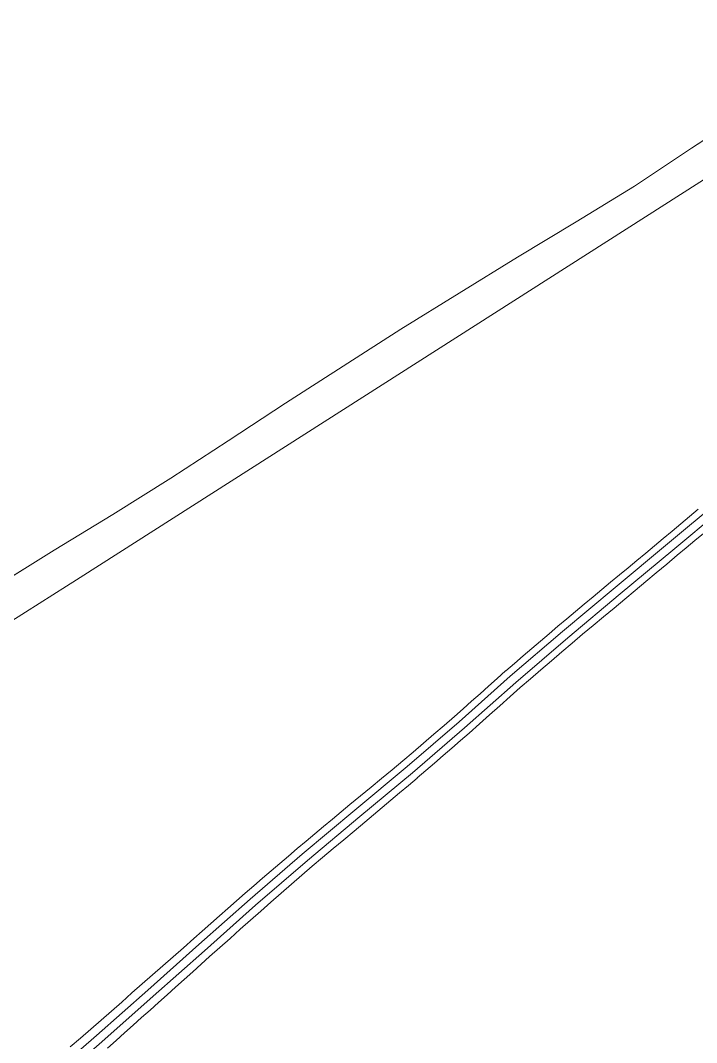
# Model space of a CAD drawing. Header units: metres. Extents: x 150516 to 150824, y 200666 to 200974.
# Drawn here: x 150650.5 to 150699.9, y 200856.4 to 200930.9 of the extents above; entities that cross this region are included whole.
import ezdxf

# ---------------------------------------------------------------- set-up
doc = ezdxf.new("R2010")
doc.units = ezdxf.units.M
doc.layers.add('N-WE-WH-WATERBODEM-G-_', color=7, linetype='Continuous')

# ---------------------------------------------------------------- blocks, each defined once
blk = doc.blocks.new('INVISIBLE')
at = {"color": 0, "linetype": 'Continuous', "lineweight": 9}
for p, q in [((-0.0125, 0), (0.0125, 0)), ((0, -0.0125), (0, 0.0125))]:
    blk.add_line(p, q, dxfattribs=at)

msp = doc.modelspace()

# ---------------------------------------------------------------- linework, layer by layer
at = {"layer": 'N-WE-WH-WATERBODEM-G-_', "color": 96, "linetype": 'Continuous', "lineweight": 9}
for p, q in [((150718.57, 200930.94, 17.55), (150654.866, 200890.301, 17.25)), ((150699.494, 200921.631, 18.292), (150703.693, 200924.346, 18.303)), ((150695.337, 200918.853, 18.246), (150699.494, 200921.631, 18.292)), ((150691.067, 200916.251, 18.22), (150695.337, 200918.853, 18.246)), ((150686.792, 200913.659, 18.215), (150691.067, 200916.251, 18.22)), ((150682.53, 200911.044, 18.202), (150686.792, 200913.659, 18.215)), ((150678.277, 200908.415, 18.183), (150682.53, 200911.044, 18.202)), ((150674.066, 200905.72, 18.163), (150678.277, 200908.415, 18.183)), ((150669.864, 200903.01, 18.138), (150674.066, 200905.72, 18.163)), ((150665.679, 200900.274, 18.109), (150669.864, 200903.01, 18.138)), ((150661.497, 200897.533, 18.081), (150665.679, 200900.274, 18.109)), ((150657.255, 200894.886, 18.088), (150661.497, 200897.533, 18.081)), ((150697.749, 200892.754, 16.91), (150701.588, 200895.957, 16.93)), ((150698.133, 200892.294, 16.91), (150701.973, 200895.496, 16.93)), ((150699.989, 200895.272, 17.337), (150699.35, 200894.738, 17.333)), ((150652.983, 200892.288, 18.116), (150657.255, 200894.886, 18.088)), ((150699.35, 200894.738, 17.333), (150698.71, 200894.204, 17.329)), ((150698.71, 200894.204, 17.329), (150698.071, 200893.669, 17.325)), ((150697.431, 200893.136, 17.322), (150696.789, 200892.603, 17.319)), ((150698.071, 200893.669, 17.325), (150697.431, 200893.136, 17.322)), ((150699.731, 200892.979, 17.329), (150699.091, 200892.446, 17.325)), ((150700.372, 200893.513, 17.333), (150699.731, 200892.979, 17.329)), ((150648.737, 200889.649, 18.128), (150652.983, 200892.288, 18.116)), ((150693.909, 200889.552, 16.88), (150697.749, 200892.754, 16.91)), ((150694.293, 200889.091, 16.88), (150698.133, 200892.294, 16.91)), ((150696.789, 200892.603, 17.319), (150696.148, 200892.071, 17.315)), ((150699.091, 200892.446, 17.325), (150698.451, 200891.912, 17.322)), ((150695.507, 200891.539, 17.312), (150694.866, 200891.006, 17.308)), ((150696.148, 200892.071, 17.315), (150695.507, 200891.539, 17.312)), ((150698.451, 200891.912, 17.322), (150697.684, 200891.27, 17.318)), ((150694.866, 200891.006, 17.308), (150694.225, 200890.474, 17.304)), ((150697.684, 200891.27, 17.318), (150696.917, 200890.629, 17.313)), ((150654.866, 200890.301, 17.25), (150629.397, 200874.155, 17.17)), ((150694.225, 200890.474, 17.304), (150693.584, 200889.941, 17.301)), ((150696.15, 200889.987, 17.308), (150695.383, 200889.345, 17.304)), ((150696.917, 200890.629, 17.313), (150696.15, 200889.987, 17.308)), ((150690.067, 200886.348, 16.86), (150693.909, 200889.552, 16.88)), ((150692.944, 200889.407, 17.297), (150692.305, 200888.872, 17.293)), ((150693.584, 200889.941, 17.301), (150692.944, 200889.407, 17.297)), ((150695.383, 200889.345, 17.304), (150694.617, 200888.703, 17.299)), ((150690.455, 200885.89, 16.86), (150694.293, 200889.091, 16.88)), ((150692.305, 200888.872, 17.293), (150691.665, 200888.338, 17.289)), ((150694.617, 200888.703, 17.299), (150693.848, 200888.064, 17.295)), ((150691.025, 200887.803, 17.285), (150690.385, 200887.269, 17.281)), ((150691.665, 200888.338, 17.289), (150691.025, 200887.803, 17.285)), ((150693.848, 200888.064, 17.295), (150693.08, 200887.424, 17.29)), ((150690.385, 200887.269, 17.281), (150689.745, 200886.734, 17.277)), ((150693.08, 200887.424, 17.29), (150692.312, 200886.784, 17.285)), ((150686.267, 200883.092, 16.83), (150690.067, 200886.348, 16.86)), ((150689.74, 200886.73, 17.277), (150689.106, 200886.188, 17.273)), ((150689.745, 200886.734, 17.277), (150689.74, 200886.73, 17.277)), ((150692.312, 200886.784, 17.285), (150691.544, 200886.145, 17.281)), ((150686.662, 200882.64, 16.83), (150690.455, 200885.89, 16.86)), ((150688.472, 200885.647, 17.27), (150687.838, 200885.105, 17.266)), ((150689.106, 200886.188, 17.273), (150688.472, 200885.647, 17.27)), ((150690.78, 200885.509, 17.276), (150690.023, 200884.858, 17.271)), ((150691.544, 200886.145, 17.281), (150690.78, 200885.509, 17.276)), ((150687.838, 200885.105, 17.266), (150687.203, 200884.563, 17.262)), ((150690.023, 200884.858, 17.271), (150689.266, 200884.207, 17.267)), ((150686.569, 200884.022, 17.258), (150685.935, 200883.48, 17.254)), ((150687.203, 200884.563, 17.262), (150686.569, 200884.022, 17.258)), ((150689.266, 200884.207, 17.267), (150688.508, 200883.556, 17.262)), ((150685.928, 200883.474, 17.254), (150685.306, 200882.92, 17.25)), ((150685.935, 200883.48, 17.254), (150685.928, 200883.474, 17.254)), ((150688.508, 200883.556, 17.262), (150687.751, 200882.905, 17.257)), ((150682.53, 200879.77, 16.81), (150686.267, 200883.092, 16.83)), ((150682.925, 200879.319, 16.81), (150686.662, 200882.64, 16.83)), ((150685.306, 200882.92, 17.25), (150684.683, 200882.366, 17.246)), ((150687.751, 200882.905, 17.257), (150686.999, 200882.259, 17.253)), ((150684.061, 200881.811, 17.242), (150683.438, 200881.257, 17.238)), ((150684.683, 200882.366, 17.246), (150684.061, 200881.811, 17.242)), ((150686.999, 200882.259, 17.253), (150686.252, 200881.596, 17.248)), ((150683.438, 200881.257, 17.238), (150682.816, 200880.703, 17.234)), ((150686.252, 200881.596, 17.248), (150685.505, 200880.932, 17.243)), ((150682.816, 200880.703, 17.234), (150682.198, 200880.153, 17.231)), ((150685.505, 200880.932, 17.243), (150684.757, 200880.268, 17.239)), ((150678.749, 200876.507, 16.78), (150682.53, 200879.77, 16.81)), ((150682.198, 200880.153, 17.231), (150681.442, 200879.502, 17.226)), ((150684.009, 200879.605, 17.234), (150683.261, 200878.941, 17.229)), ((150684.757, 200880.268, 17.239), (150684.009, 200879.605, 17.234)), ((150679.137, 200876.049, 16.78), (150682.925, 200879.319, 16.81)), ((150680.684, 200878.851, 17.221), (150679.927, 200878.2, 17.217)), ((150681.442, 200879.502, 17.226), (150680.684, 200878.851, 17.221)), ((150683.255, 200878.936, 17.229), (150682.625, 200878.39, 17.226)), ((150683.261, 200878.941, 17.229), (150683.255, 200878.936, 17.229)), ((150679.927, 200878.2, 17.217), (150679.17, 200877.548, 17.212)), ((150682.625, 200878.39, 17.226), (150681.994, 200877.844, 17.222)), ((150679.17, 200877.548, 17.212), (150678.418, 200876.902, 17.207)), ((150681.994, 200877.844, 17.222), (150681.364, 200877.298, 17.218)), ((150678.418, 200876.902, 17.207), (150677.647, 200876.267, 17.203)), ((150680.733, 200876.753, 17.214), (150680.103, 200876.207, 17.21)), ((150681.364, 200877.298, 17.218), (150680.733, 200876.753, 17.214)), ((150674.911, 200873.305, 16.73), (150678.749, 200876.507, 16.78)), ((150675.296, 200872.845, 16.73), (150679.137, 200876.049, 16.78)), ((150677.647, 200876.267, 17.203), (150676.876, 200875.632, 17.198)), ((150680.103, 200876.207, 17.21), (150679.472, 200875.661, 17.206)), ((150676.876, 200875.632, 17.198), (150676.104, 200874.996, 17.193)), ((150678.829, 200875.117, 17.202), (150678.192, 200874.579, 17.198)), ((150679.466, 200875.655, 17.206), (150678.829, 200875.117, 17.202)), ((150679.472, 200875.661, 17.206), (150679.466, 200875.655, 17.206)), ((150675.332, 200874.361, 17.189), (150674.561, 200873.726, 17.184)), ((150676.104, 200874.996, 17.193), (150675.332, 200874.361, 17.189)), ((150678.192, 200874.579, 17.198), (150677.555, 200874.041, 17.194)), ((150674.561, 200873.726, 17.184), (150673.921, 200873.191, 17.18)), ((150677.555, 200874.041, 17.194), (150676.919, 200873.502, 17.191)), ((150671.07, 200870.1, 16.71), (150674.911, 200873.305, 16.73)), ((150671.459, 200869.643, 16.71), (150675.296, 200872.845, 16.73)), ((150673.921, 200873.191, 17.18), (150673.281, 200872.656, 17.176)), ((150676.282, 200872.964, 17.187), (150675.645, 200872.426, 17.183)), ((150676.919, 200873.502, 17.191), (150676.282, 200872.964, 17.187)), ((150672.641, 200872.121, 17.173), (150672.002, 200871.587, 17.169)), ((150673.281, 200872.656, 17.176), (150672.641, 200872.121, 17.173)), ((150675.645, 200872.426, 17.183), (150674.877, 200871.786, 17.178)), ((150672.002, 200871.587, 17.169), (150671.362, 200871.052, 17.165)), ((150674.877, 200871.786, 17.178), (150674.109, 200871.146, 17.173)), ((150671.362, 200871.052, 17.165), (150670.722, 200870.518, 17.161)), ((150674.109, 200871.146, 17.173), (150673.341, 200870.507, 17.169)), ((150667.289, 200866.823, 16.68), (150671.07, 200870.1, 16.71)), ((150670.081, 200869.968, 17.16), (150669.448, 200869.425, 17.159)), ((150670.714, 200870.511, 17.161), (150670.081, 200869.968, 17.16)), ((150670.722, 200870.518, 17.161), (150670.714, 200870.511, 17.161)), ((150672.574, 200869.867, 17.164), (150671.812, 200869.232, 17.16)), ((150673.341, 200870.507, 17.169), (150672.574, 200869.867, 17.164)), ((150667.684, 200866.372, 16.68), (150671.459, 200869.643, 16.71)), ((150669.448, 200869.425, 17.159), (150668.815, 200868.882, 17.157)), ((150671.812, 200869.232, 17.16), (150671.06, 200868.578, 17.155)), ((150668.815, 200868.882, 17.157), (150668.181, 200868.339, 17.156)), ((150671.06, 200868.578, 17.155), (150670.307, 200867.921, 17.152)), ((150667.549, 200867.796, 17.154), (150666.916, 200867.253, 17.153)), ((150668.181, 200868.339, 17.156), (150667.549, 200867.796, 17.154)), ((150670.307, 200867.921, 17.152), (150669.556, 200867.263, 17.15)), ((150666.91, 200867.249, 17.153), (150666.286, 200866.697, 17.151)), ((150666.916, 200867.253, 17.153), (150666.91, 200867.249, 17.153)), ((150669.556, 200867.263, 17.15), (150668.804, 200866.605, 17.148)), ((150663.549, 200863.502, 16.66), (150667.289, 200866.823, 16.68)), ((150663.947, 200863.053, 16.66), (150667.684, 200866.372, 16.68)), ((150665.661, 200866.145, 17.149), (150665.036, 200865.593, 17.148)), ((150666.286, 200866.697, 17.151), (150665.661, 200866.145, 17.149)), ((150668.804, 200866.605, 17.148), (150668.053, 200865.947, 17.147)), ((150665.036, 200865.593, 17.148), (150664.412, 200865.041, 17.146)), ((150668.058, 200865.951, 17.147), (150667.312, 200865.286, 17.145)), ((150668.053, 200865.947, 17.147), (150668.058, 200865.951, 17.147)), ((150664.412, 200865.041, 17.146), (150663.787, 200864.489, 17.145)), ((150667.312, 200865.286, 17.145), (150666.566, 200864.62, 17.143)), ((150663.162, 200863.937, 17.143), (150662.411, 200863.276, 17.141)), ((150663.787, 200864.489, 17.145), (150663.162, 200863.937, 17.143)), ((150665.82, 200863.955, 17.141), (150665.074, 200863.289, 17.139)), ((150666.566, 200864.62, 17.143), (150665.82, 200863.955, 17.141)), ((150659.81, 200860.182, 16.63), (150663.549, 200863.502, 16.66)), ((150662.411, 200863.276, 17.141), (150661.66, 200862.616, 17.139)), ((150665.074, 200863.289, 17.139), (150664.328, 200862.623, 17.137)), ((150660.208, 200859.733, 16.63), (150663.947, 200863.053, 16.66)), ((150661.66, 200862.616, 17.139), (150660.909, 200861.956, 17.137)), ((150664.328, 200862.623, 17.137), (150663.708, 200862.067, 17.135)), ((150660.909, 200861.956, 17.137), (150660.158, 200861.295, 17.135)), ((150663.708, 200862.067, 17.135), (150663.088, 200861.511, 17.134)), ((150660.158, 200861.295, 17.135), (150659.407, 200860.635, 17.133)), ((150662.467, 200860.954, 17.132), (150661.847, 200860.398, 17.13)), ((150663.088, 200861.511, 17.134), (150662.467, 200860.954, 17.132)), ((150656.073, 200856.863, 16.61), (150659.81, 200860.182, 16.63)), ((150659.407, 200860.635, 17.133), (150658.658, 200859.973, 17.131)), ((150661.847, 200860.398, 17.13), (150661.226, 200859.842, 17.129)), ((150656.468, 200856.411, 16.61), (150660.208, 200859.733, 16.63)), ((150658.658, 200859.973, 17.131), (150657.909, 200859.311, 17.129)), ((150661.226, 200859.842, 17.129), (150660.606, 200859.285, 17.127)), ((150657.909, 200859.311, 17.129), (150657.16, 200858.649, 17.128)), ((150659.984, 200858.73, 17.125), (150659.362, 200858.175, 17.124)), ((150660.606, 200859.285, 17.127), (150659.984, 200858.73, 17.125)), ((150656.411, 200857.988, 17.126), (150655.668, 200857.331, 17.123)), ((150657.16, 200858.649, 17.128), (150656.411, 200857.988, 17.126)), ((150659.362, 200858.175, 17.124), (150658.74, 200857.62, 17.122)), ((150655.668, 200857.331, 17.123), (150654.91, 200856.681, 17.12)), ((150658.74, 200857.62, 17.122), (150658.118, 200857.065, 17.12)), ((150652.289, 200853.6, 16.58), (150656.073, 200856.863, 16.61)), ((150654.91, 200856.681, 17.12), (150654.151, 200856.032, 17.118)), ((150657.496, 200856.51, 17.119), (150656.874, 200855.955, 17.117)), ((150658.118, 200857.065, 17.12), (150657.496, 200856.51, 17.119)), ((150652.679, 200853.144, 16.58), (150656.468, 200856.411, 16.61))]:
    msp.add_line(p, q, dxfattribs=at)
at = {"layer": 'N-WE-WH-WATERBODEM-G-_', "color": 7, "linetype": 'Continuous', "lineweight": 5}
msp.add_polyline3d([(150703.693, 200924.346, 18.221), (150699.494, 200921.631, 18.221), (150695.337, 200918.853, 18.221), (150691.067, 200916.251, 18.221), (150686.792, 200913.659, 18.221), (150682.53, 200911.044, 18.221), (150678.277, 200908.415, 18.221), (150674.066, 200905.72, 18.221), (150669.864, 200903.01, 18.221), (150665.679, 200900.274, 18.221), (150661.497, 200897.533, 18.221), (150657.255, 200894.886, 18.221), (150652.983, 200892.288, 18.221), (150648.737, 200889.649, 18.221)], dxfattribs=at)

# ---------------------------------------------------------------- block references
at = {"layer": 'N-WE-WH-WATERBODEM-G-_', "color": 96, "linetype": 'Continuous', "lineweight": 9}
for p in [(150699.494, 200921.631, 18.292), (150695.337, 200918.853, 18.246), (150691.067, 200916.251, 18.22), (150686.792, 200913.659, 18.215), (150682.53, 200911.044, 18.202), (150678.277, 200908.415, 18.183), (150674.066, 200905.72, 18.163), (150669.864, 200903.01, 18.138), (150665.679, 200900.274, 18.109), (150661.497, 200897.533, 18.081), (150657.255, 200894.886, 18.088), (150699.35, 200894.738, 17.333), (150698.71, 200894.204, 17.329), (150697.431, 200893.136, 17.322), (150698.071, 200893.669, 17.325), (150699.731, 200892.979, 17.329), (150652.983, 200892.288, 18.116), (150696.789, 200892.603, 17.319), (150697.749, 200892.754, 16.91), (150698.133, 200892.294, 16.91), (150699.091, 200892.446, 17.325), (150695.507, 200891.539, 17.312), (150696.148, 200892.071, 17.315), (150698.451, 200891.912, 17.322), (150694.866, 200891.006, 17.308), (150697.684, 200891.27, 17.318), (150654.866, 200890.301, 17.25), (150694.225, 200890.474, 17.304), (150696.15, 200889.987, 17.308), (150696.917, 200890.629, 17.313), (150692.944, 200889.407, 17.297), (150693.584, 200889.941, 17.301), (150693.909, 200889.552, 16.88), (150695.383, 200889.345, 17.304), (150692.305, 200888.872, 17.293), (150694.293, 200889.091, 16.88), (150694.617, 200888.703, 17.299), (150691.025, 200887.803, 17.285), (150691.665, 200888.338, 17.289), (150693.848, 200888.064, 17.295), (150690.385, 200887.269, 17.281), (150693.08, 200887.424, 17.29), (150689.74, 200886.73, 17.277), (150689.745, 200886.734, 17.277), (150690.067, 200886.348, 16.86), (150692.312, 200886.784, 17.285), (150688.472, 200885.647, 17.27), (150689.106, 200886.188, 17.273), (150690.455, 200885.89, 16.86), (150690.78, 200885.509, 17.276), (150691.544, 200886.145, 17.281), (150687.838, 200885.105, 17.266), (150690.023, 200884.858, 17.271), (150686.569, 200884.022, 17.258), (150687.203, 200884.563, 17.262), (150689.266, 200884.207, 17.267), (150685.928, 200883.474, 17.254), (150685.935, 200883.48, 17.254), (150688.508, 200883.556, 17.262), (150685.306, 200882.92, 17.25), (150686.267, 200883.092, 16.83), (150686.662, 200882.64, 16.83), (150687.751, 200882.905, 17.257), (150684.061, 200881.811, 17.242), (150684.683, 200882.366, 17.246), (150686.999, 200882.259, 17.253), (150683.438, 200881.257, 17.238), (150686.252, 200881.596, 17.248), (150682.816, 200880.703, 17.234), (150685.505, 200880.932, 17.243), (150682.198, 200880.153, 17.231), (150682.53, 200879.77, 16.81), (150684.009, 200879.605, 17.234), (150684.757, 200880.268, 17.239), (150680.684, 200878.851, 17.221), (150681.442, 200879.502, 17.226), (150682.925, 200879.319, 16.81), (150683.255, 200878.936, 17.229), (150683.261, 200878.941, 17.229), (150679.927, 200878.2, 17.217), (150682.625, 200878.39, 17.226), (150679.17, 200877.548, 17.212), (150681.364, 200877.298, 17.218), (150681.994, 200877.844, 17.222), (150678.418, 200876.902, 17.207), (150680.733, 200876.753, 17.214), (150677.647, 200876.267, 17.203), (150678.749, 200876.507, 16.78), (150679.137, 200876.049, 16.78), (150680.103, 200876.207, 17.21), (150676.876, 200875.632, 17.198), (150678.829, 200875.117, 17.202), (150679.466, 200875.655, 17.206), (150679.472, 200875.661, 17.206), (150675.332, 200874.361, 17.189), (150676.104, 200874.996, 17.193), (150678.192, 200874.579, 17.198), (150674.561, 200873.726, 17.184), (150677.555, 200874.041, 17.194), (150673.921, 200873.191, 17.18), (150674.911, 200873.305, 16.73), (150675.296, 200872.845, 16.73), (150676.282, 200872.964, 17.187), (150676.919, 200873.502, 17.191), (150672.641, 200872.121, 17.173), (150673.281, 200872.656, 17.176), (150675.645, 200872.426, 17.183), (150672.002, 200871.587, 17.169), (150674.877, 200871.786, 17.178), (150671.362, 200871.052, 17.165), (150674.109, 200871.146, 17.173), (150670.081, 200869.968, 17.16), (150670.714, 200870.511, 17.161), (150670.722, 200870.518, 17.161), (150671.07, 200870.1, 16.71), (150672.574, 200869.867, 17.164), (150673.341, 200870.507, 17.169), (150669.448, 200869.425, 17.159), (150671.459, 200869.643, 16.71), (150671.812, 200869.232, 17.16), (150668.181, 200868.339, 17.156), (150668.815, 200868.882, 17.157), (150671.06, 200868.578, 17.155), (150667.549, 200867.796, 17.154), (150670.307, 200867.921, 17.152), (150666.91, 200867.249, 17.153), (150666.916, 200867.253, 17.153), (150669.556, 200867.263, 17.15), (150665.661, 200866.145, 17.149), (150666.286, 200866.697, 17.151), (150667.289, 200866.823, 16.68), (150667.684, 200866.372, 16.68), (150668.804, 200866.605, 17.148), (150665.036, 200865.593, 17.148), (150668.053, 200865.947, 17.147), (150668.058, 200865.951, 17.147), (150664.412, 200865.041, 17.146), (150666.566, 200864.62, 17.143), (150667.312, 200865.286, 17.145), (150663.162, 200863.937, 17.143), (150663.787, 200864.489, 17.145), (150665.82, 200863.955, 17.141), (150662.411, 200863.276, 17.141), (150663.549, 200863.502, 16.66), (150665.074, 200863.289, 17.139), (150661.66, 200862.616, 17.139), (150663.947, 200863.053, 16.66), (150664.328, 200862.623, 17.137), (150660.909, 200861.956, 17.137), (150663.708, 200862.067, 17.135), (150660.158, 200861.295, 17.135), (150662.467, 200860.954, 17.132), (150663.088, 200861.511, 17.134), (150659.407, 200860.635, 17.133), (150659.81, 200860.182, 16.63), (150661.847, 200860.398, 17.13), (150658.658, 200859.973, 17.131), (150660.208, 200859.733, 16.63), (150661.226, 200859.842, 17.129), (150657.16, 200858.649, 17.128), (150657.909, 200859.311, 17.129), (150659.984, 200858.73, 17.125), (150660.606, 200859.285, 17.127), (150656.411, 200857.988, 17.126), (150659.362, 200858.175, 17.124), (150655.668, 200857.331, 17.123), (150658.74, 200857.62, 17.122), (150654.91, 200856.681, 17.12), (150656.073, 200856.863, 16.61), (150656.468, 200856.411, 16.61), (150657.496, 200856.51, 17.119), (150658.118, 200857.065, 17.12)]:
    msp.add_blockref('INVISIBLE', p, dxfattribs=at)

doc.saveas('drawing.dxf')
